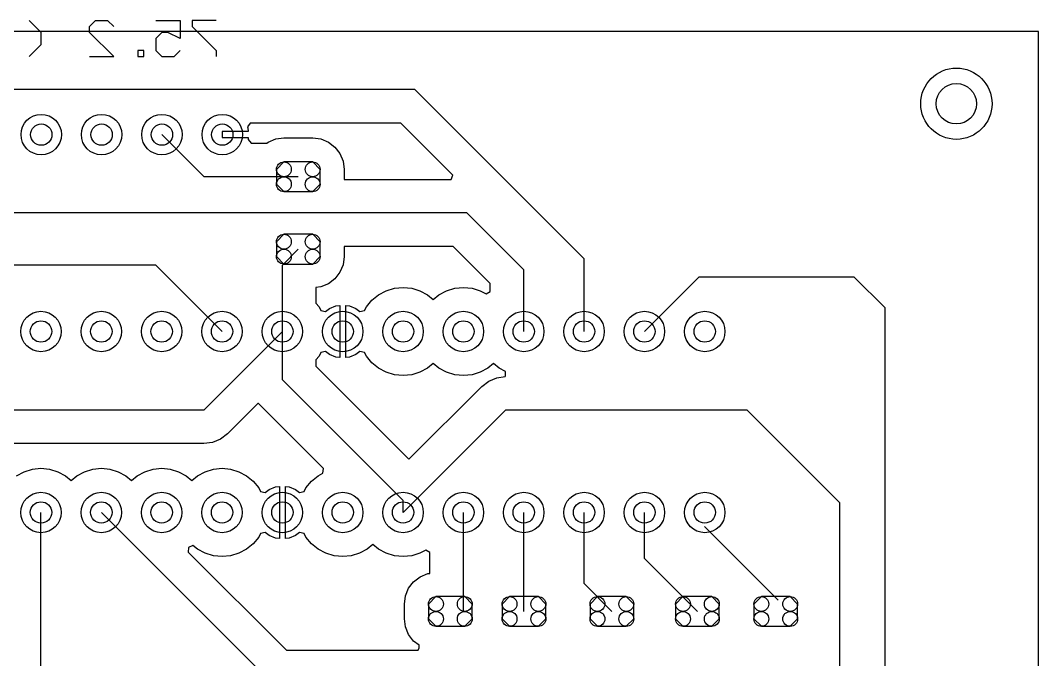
# Model space of a CAD drawing. Extents: x 0.13 to 3.85, y -0.33 to 2.33.
# Drawn here: x 2.164 to 3.852, y 1.274 to 2.333 of the extents above; entities that cross this region are included whole.
import ezdxf

# ---------------------------------------------------------------- set-up
doc = ezdxf.new("R2010")
doc.units = 0
doc.layers.get('0').update_dxf_attribs({"linetype": 'CONTINUOUS'})
doc.layers.add('film1', color=1, linetype='CONTINUOUS')

# ---------------------------------------------------------------- blocks, each defined once
blk = doc.blocks.new('D46')
blk.add_circle((0, 0), 0.0335)
blk = doc.blocks.new('D18')
blk.add_lwpolyline([(0.0239, 0.0246), (-0.0239, 0.0246), (-0.0362, 0.0123), (-0.0362, -0.0123), (-0.0239, -0.0246), (0.0239, -0.0246), (0.0362, -0.0123), (0.0362, 0.0123)], close=True)
for centre in [(-0.0239, 0.0123), (0.0239, 0.0123), (-0.0239, -0.0123), (0.0239, -0.0123)]:
    blk.add_circle(centre, 0.0123)
blk = doc.blocks.new('D9502')
blk.add_circle((0, 0), 0.0177)
blk = doc.blocks.new('D9503')
blk.add_circle((0, 0), 0.0591)

msp = doc.modelspace()

# ---------------------------------------------------------------- linework, layer by layer
at = {"layer": 'film1', "color": 1}
for points in [[(2.199071, 2.313209), (2.179078, 2.333203)], [(2.279045, 2.323206), (2.289042, 2.333203)], [(2.289042, 2.333203), (2.309036, 2.333203)], [(2.309036, 2.333203), (2.319033, 2.323206)], [(2.38901, 2.333203), (2.428997, 2.333203)], [(2.428997, 2.333203), (2.428997, 2.303213)], [(2.488977, 2.333203), (2.44899, 2.333203)], [(2.44899, 2.333203), (2.44899, 2.323206)], [(3.851836, 2.314568), (0.678212, 2.314568)], [(2.199071, 2.293216), (2.199071, 2.313209)], [(2.279045, 2.313209), (2.279045, 2.323206)], [(2.319033, 2.273222), (2.279045, 2.313209)], [(2.399007, 2.313209), (2.38901, 2.303213)], [(2.409003, 2.313209), (2.399007, 2.313209)], [(2.428997, 2.303213), (2.409003, 2.313209)], [(2.44899, 2.323206), (2.488977, 2.283219)], [(3.851836, -0.104173), (3.851836, 2.314568)], [(2.38901, 2.303213), (2.38901, 2.283219)], [(2.179078, 2.273222), (2.199071, 2.293216)], [(2.369016, 2.283219), (2.35902, 2.283219)], [(2.35902, 2.283219), (2.35902, 2.273222)], [(2.369016, 2.273222), (2.369016, 2.283219)], [(2.38901, 2.283219), (2.399007, 2.273222)], [(2.419, 2.273222), (2.428997, 2.283219)], [(2.488977, 2.283219), (2.488977, 2.273222)], [(2.279045, 2.273222), (2.319033, 2.273222)], [(2.35902, 2.273222), (2.369016, 2.273222)], [(2.399007, 2.273222), (2.419, 2.273222)], [(2.817858, 2.218661), (1.518645, 2.218661)], [(3.098564, 1.937956), (2.817858, 2.218661)], [(2.540761, 2.156521), (2.541306, 2.155206), (2.542141, 2.14886), (2.49896, 2.14886), (2.49896, 2.13886), (2.542141, 2.13886), (2.541692, 2.13545), (2.546884, 2.12953), (2.572561, 2.12953), (2.574967, 2.131376), (2.587537, 2.136582), (2.601027, 2.138358), (2.648861, 2.138358), (2.662351, 2.136582), (2.674921, 2.131376), (2.685715, 2.123093), (2.693998, 2.112299), (2.699205, 2.099728), (2.70098, 2.086239), (2.70098, 2.069532), (2.878079, 2.069532), (2.881092, 2.076806), (2.794831, 2.163068), (2.545136, 2.163068), (2.540761, 2.156521)], [(2.468884, 2.073936), (2.39896, 2.14386)], [(2.624944, 2.073936), (2.468884, 2.073936)], [(2.904471, 2.013938), (1.528882, 2.013938)], [(2.998564, 1.919845), (2.904471, 2.013938)], [(2.70098, 1.941633), (2.699205, 1.928144), (2.693998, 1.915573), (2.685715, 1.904779), (2.674921, 1.896496), (2.662351, 1.89129), (2.654158, 1.890211), (2.654158, 1.864547), (2.659417, 1.858138), (2.66258, 1.852221), (2.670277, 1.850558), (2.676644, 1.855444), (2.687218, 1.859824), (2.693564, 1.860659), (2.693564, 1.817478), (2.693564, 1.774297), (2.687218, 1.775132), (2.676644, 1.779512), (2.670277, 1.784398), (2.66258, 1.782735), (2.659417, 1.776817), (2.654158, 1.770409), (2.654158, 1.760196), (2.808409, 1.605945), (2.928941, 1.726476), (2.940455, 1.735311), (2.953863, 1.740865), (2.968003, 1.742726), (2.968251, 1.74409), (2.968251, 1.751094), (2.957904, 1.756625), (2.948564, 1.76429), (2.939224, 1.756625), (2.926572, 1.749862), (2.912842, 1.745697), (2.898564, 1.744291), (2.884286, 1.745697), (2.870557, 1.749862), (2.857903, 1.756625), (2.848564, 1.76429), (2.839224, 1.756625), (2.826572, 1.749862), (2.812842, 1.745697), (2.798564, 1.744291), (2.784286, 1.745697), (2.770557, 1.749862), (2.757903, 1.756625), (2.746813, 1.765727), (2.737711, 1.776817), (2.734548, 1.782735), (2.726851, 1.784398), (2.720484, 1.779512), (2.70991, 1.775132), (2.703564, 1.774297), (2.703564, 1.817478), (2.703564, 1.860659), (2.70991, 1.859824), (2.720484, 1.855444), (2.726851, 1.850558), (2.734548, 1.852221), (2.737711, 1.858138), (2.746813, 1.869229), (2.757903, 1.878331), (2.770557, 1.885094), (2.784286, 1.889259), (2.798564, 1.890665), (2.812842, 1.889259), (2.826572, 1.885094), (2.839224, 1.878331), (2.848564, 1.870666), (2.857903, 1.878331), (2.870557, 1.885094), (2.884286, 1.889259), (2.898564, 1.890665), (2.912842, 1.889259), (2.926572, 1.885094), (2.936217, 1.879939), (2.94297, 1.883987), (2.94297, 1.896818), (2.881444, 1.958344), (2.70098, 1.958344), (2.70098, 1.941633)], [(2.624944, 1.953936), (2.598564, 1.927556)], [(2.388719, 1.927323), (1.459591, 1.927323)], [(2.498564, 1.817478), (2.388719, 1.927323)], [(2.598564, 1.817478), (2.598564, 1.927556)], [(3.098564, 1.817478), (3.098564, 1.937956)], [(2.998564, 1.817478), (2.998564, 1.919845)], [(3.288724, 1.907638), (3.198564, 1.817478)], [(3.546204, 1.907638), (3.288724, 1.907638)], [(3.597386, 1.856456), (3.546204, 1.907638)], [(3.597386, 0.139921), (3.597386, 1.856456)], [(2.598564, 1.817478), (2.468252, 1.687166)], [(2.598564, 1.737168), (2.598564, 1.817478)], [(2.798564, 1.537168), (2.598564, 1.737168)], [(2.157904, 1.578331), (2.170557, 1.585094), (2.184286, 1.589259), (2.198564, 1.590665), (2.212842, 1.589259), (2.226571, 1.585094), (2.239225, 1.578331), (2.248564, 1.570666), (2.257903, 1.578331), (2.270557, 1.585094), (2.284286, 1.589259), (2.298564, 1.590665), (2.312842, 1.589259), (2.326572, 1.585094), (2.339224, 1.578331), (2.348564, 1.570666), (2.357903, 1.578331), (2.370557, 1.585094), (2.384286, 1.589259), (2.398564, 1.590665), (2.412842, 1.589259), (2.426572, 1.585094), (2.439224, 1.578331), (2.448564, 1.570666), (2.457904, 1.578331), (2.470556, 1.585094), (2.484286, 1.589259), (2.498564, 1.590665), (2.512842, 1.589259), (2.526572, 1.585094), (2.539225, 1.578331), (2.550315, 1.569229), (2.559417, 1.558139), (2.56258, 1.552221), (2.570277, 1.550558), (2.576644, 1.555444), (2.587217, 1.559824), (2.593564, 1.560659), (2.593564, 1.517478), (2.593564, 1.474297), (2.587217, 1.475132), (2.576644, 1.479512), (2.570277, 1.484398), (2.56258, 1.482735), (2.559417, 1.476817), (2.550315, 1.465727), (2.539225, 1.456625), (2.526572, 1.449862), (2.512842, 1.445697), (2.498564, 1.444291), (2.484286, 1.445697), (2.470556, 1.449862), (2.457904, 1.456625), (2.450297, 1.462868), (2.443098, 1.459677), (2.442718, 1.451945), (2.605608, 1.289056), (2.823769, 1.289056), (2.825144, 1.293106), (2.825144, 1.297399), (2.816144, 1.304305), (2.807861, 1.315099), (2.802655, 1.32767), (2.800879, 1.341159), (2.800879, 1.365765), (2.802655, 1.379255), (2.807861, 1.391825), (2.816144, 1.402619), (2.826938, 1.410902), (2.839508, 1.416108), (2.84297, 1.416564), (2.84297, 1.450969), (2.836216, 1.455017), (2.826572, 1.449862), (2.812842, 1.445697), (2.798564, 1.444291), (2.784286, 1.445697), (2.770557, 1.449862), (2.757903, 1.456625), (2.748564, 1.46429), (2.739225, 1.456625), (2.726571, 1.449862), (2.712842, 1.445697), (2.698564, 1.444291), (2.684286, 1.445697), (2.670557, 1.449862), (2.657904, 1.456625), (2.646813, 1.465727), (2.637711, 1.476817), (2.634548, 1.482735), (2.626851, 1.484398), (2.620484, 1.479512), (2.60991, 1.475132), (2.603564, 1.474297), (2.603564, 1.517478), (2.603564, 1.560659), (2.60991, 1.559824), (2.620484, 1.555444), (2.626851, 1.550558), (2.634548, 1.552221), (2.637711, 1.558139), (2.646813, 1.569229), (2.657904, 1.578331), (2.66568, 1.582487), (2.666835, 1.590276), (2.559253, 1.697858), (2.557669, 1.697961), (2.507563, 1.647855), (2.496049, 1.63902), (2.482641, 1.633467), (2.468252, 1.631572), (1.755826, 1.631572)], [(2.468252, 1.687166), (1.755826, 1.687166)], [(2.968251, 1.687165), (2.798564, 1.517478)], [(3.369039, 1.687165), (2.968251, 1.687165)], [(3.522583, 1.533622), (3.369039, 1.687165)], [(2.798564, 1.517478), (2.798564, 1.537168)], [(3.522583, 0.546378), (3.522583, 1.533622)], [(2.198564, 1.189918), (2.198564, 1.517478)], [(2.58258, 1.233462), (2.298564, 1.517478)], [(2.898564, 1.355426), (2.898564, 1.517478)], [(2.998564, 1.353858), (2.998564, 1.517478)], [(3.098564, 1.39953), (3.098564, 1.517478)], [(3.198564, 1.441258), (3.198564, 1.517478)], [(3.420221, 1.372205), (3.298174, 1.494251)], [(3.28636, 1.353462), (3.198564, 1.441258)], [(3.144632, 1.353462), (3.098564, 1.39953)], [(2.898564, 1.355426), (2.8966, 1.353462)], [(2.99896, 1.353462), (2.998564, 1.353858)]]:
    msp.add_lwpolyline(points, dxfattribs=at)

# ---------------------------------------------------------------- block references
at = {"layer": 'film1'}
for name, p in [('D9503', (3.7155, 2.19504)), ('D46', (3.715496, 2.19504)), ('D46', (2.19896, 2.14386)), ('D46', (2.29896, 2.14386)), ('D46', (2.39896, 2.14386)), ('D46', (2.49896, 2.14386)), ('D9502', (2.19896, 2.14386)), ('D9502', (2.29896, 2.14386)), ('D9502', (2.39896, 2.14386)), ('D9502', (2.49896, 2.14386)), ('D18', (2.624944, 2.073936)), ('D18', (2.624944, 1.953936)), ('D46', (2.198564, 1.817478)), ('D46', (2.298564, 1.817478)), ('D46', (2.398564, 1.817478)), ('D46', (2.498564, 1.817478)), ('D46', (2.598564, 1.817478)), ('D46', (2.698564, 1.817478)), ('D46', (2.798564, 1.817478)), ('D46', (2.898564, 1.817478)), ('D46', (2.998564, 1.817478)), ('D46', (3.098564, 1.817478)), ('D46', (3.198564, 1.817478)), ('D46', (3.298564, 1.817478)), ('D9502', (2.19856, 1.81748)), ('D9502', (2.29856, 1.81748)), ('D9502', (2.39856, 1.81748)), ('D9502', (2.49856, 1.81748)), ('D9502', (2.59856, 1.81748)), ('D9502', (2.69856, 1.81748)), ('D9502', (2.79856, 1.81748)), ('D9502', (2.89856, 1.81748)), ('D9502', (2.99856, 1.81748)), ('D9502', (3.09856, 1.81748)), ('D9502', (3.19856, 1.81748)), ('D9502', (3.29856, 1.81748)), ('D46', (2.198564, 1.517478)), ('D46', (2.298564, 1.517478)), ('D46', (2.398564, 1.517478)), ('D46', (2.498564, 1.517478)), ('D46', (2.598564, 1.517478)), ('D46', (2.698564, 1.517478)), ('D46', (2.798564, 1.517478)), ('D46', (2.898564, 1.517478)), ('D46', (2.998564, 1.517478)), ('D46', (3.098564, 1.517478)), ('D46', (3.198564, 1.517478)), ('D46', (3.298564, 1.517478)), ('D9502', (2.19856, 1.51748)), ('D9502', (2.29856, 1.51748)), ('D9502', (2.39856, 1.51748)), ('D9502', (2.49856, 1.51748)), ('D9502', (2.59856, 1.51748)), ('D9502', (2.69856, 1.51748)), ('D9502', (2.79856, 1.51748)), ('D9502', (2.89856, 1.51748)), ('D9502', (2.99856, 1.51748)), ('D9502', (3.09856, 1.51748)), ('D9502', (3.19856, 1.51748)), ('D9502', (3.29856, 1.51748)), ('D18', (2.876915, 1.353462)), ('D18', (2.99896, 1.353462)), ('D18', (3.144632, 1.353462)), ('D18', (3.28636, 1.353462)), ('D18', (3.416284, 1.353462))]:
    msp.add_blockref(name, p, dxfattribs=at)

doc.saveas('drawing.dxf')
